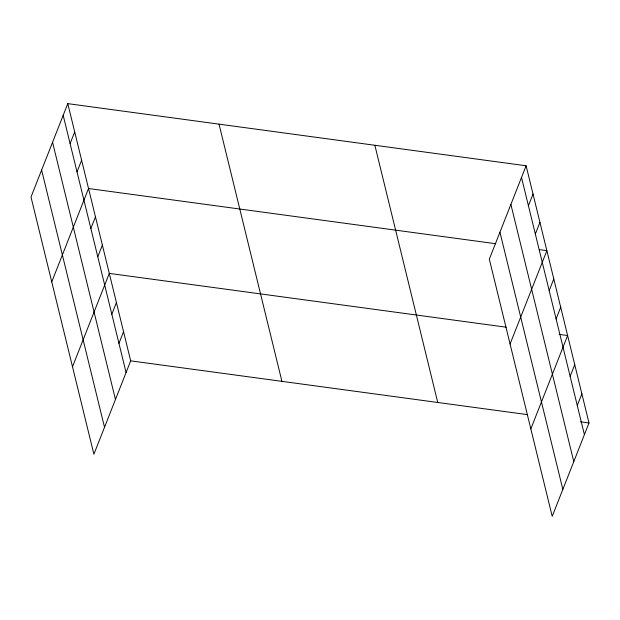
<?xml version="1.0" encoding="UTF-8"?>
<svg xmlns="http://www.w3.org/2000/svg" width="620" height="620" viewBox="0 0 620 620"><rect width="100%" height="100%" fill="white"/><g stroke="black" fill="none" stroke-linecap="round" stroke-linejoin="round"><path stroke-width="0.93" d="M67.781 103.641L31 197.028L93.891 454.228L130.68 360.848L67.781 103.641L526.109 165.773L589 422.972L552.218 516.359L489.32 259.152L526.109 165.773M70.106 143.615L74.702 131.936M77.019 171.903L81.623 160.231M51.755 281.906L88.536 188.519L495.814 243.73M90.861 228.486L95.457 216.814M97.774 256.781L102.377 245.101M72.509 366.776L109.291 273.397L506.176 327.197M111.825 314.224L116.421 302.545M118.947 343.372L123.55 331.7M528.426 205.739L533.022 194.068M535.347 234.035L539.942 222.355M510.074 344.03L546.863 250.651L539.299 249.62M549.181 290.617L553.776 278.938M556.101 318.913L560.697 307.233M530.829 428.908L567.618 335.529L559.108 334.374M570.144 376.348L574.748 364.676M577.274 405.503L581.87 393.824M130.68 360.848L527.558 414.648M580.49 421.825L589 422.972M521.505 177.444L584.404 434.651M510.888 204.414L573.779 461.613M499.945 232.19L562.836 489.397M374.86 145.266L437.751 402.473M219.031 124.147L281.922 381.346M63.186 115.32L126.077 372.519M52.56 142.282L115.459 399.482M41.618 170.066L104.517 427.265"/></g></svg>
